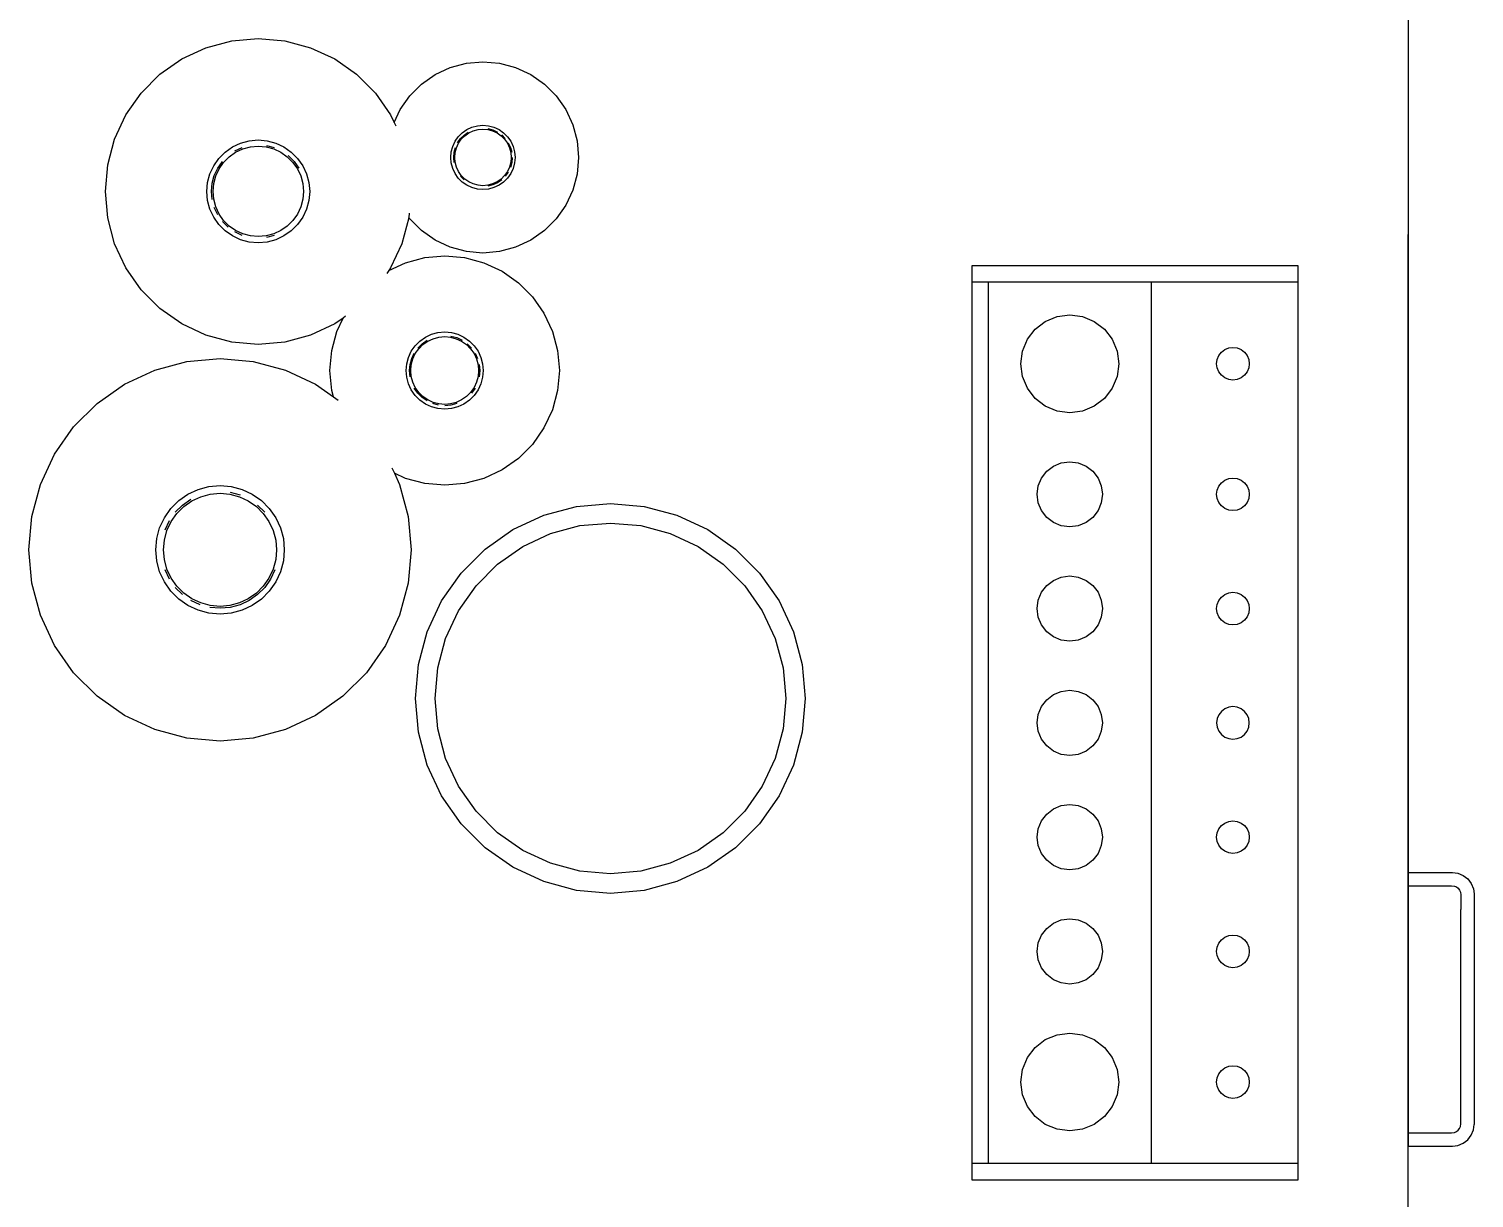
# Model space of a CAD drawing. Header units: metres. Extents: x 217 to 1422, y -179 to 129.
# Drawn here: x 1357.919 to 1358.512, y 63.75 to 64.23 of the extents above; entities that cross this region are included whole.
import ezdxf

# ---------------------------------------------------------------- set-up
doc = ezdxf.new("R2010")
doc.units = ezdxf.units.M
doc.header["$LTSCALE"] = 0.5
doc.header["$MEASUREMENT"] = 0
doc.layers.add('+1', color=255, linetype='Continuous')

# ---------------------------------------------------------------- blocks, each defined once
blk = doc.blocks.new('Chemistry Lab table pl')
at = {"layer": '+1', "transparency": 33554687}
for p, q in [((3.85638, 4.79385), (3.85728, 4.79604)), ((3.85728, 4.79604), (3.85871, 4.79791)), ((3.85871, 4.79791), (3.86057, 4.79935)), ((3.86057, 4.79935), (3.86274, 4.80026)), ((3.86274, 4.80026), (3.86489, 4.80054)), ((3.86331, 4.79458), (3.86416, 4.79494)), ((3.86416, 4.79494), (3.86525, 4.79508)), ((3.86489, 4.80054), (3.95956, 4.80054)), ((3.86525, 4.79508), (3.87133, 4.79508)), ((3.95312, 4.79503), (3.87133, 4.79503)), ((3.95921, 4.79508), (3.95312, 4.79508)), ((3.9603, 4.79494), (3.95921, 4.79508)), ((3.96171, 4.80026), (3.95956, 4.80054)), ((3.96115, 4.79458), (3.9603, 4.79494)), ((3.96388, 4.79935), (3.96171, 4.80026)), ((3.96575, 4.79791), (3.96388, 4.79935)), ((3.96718, 4.79604), (3.96575, 4.79791)), ((3.96808, 4.79385), (3.96718, 4.79604)), ((3.85609, 4.79169), (3.85638, 4.79385)), ((3.85609, 4.77344), (3.85609, 4.79169)), ((3.86152, 4.79133), (3.86166, 4.79243)), ((3.86152, 4.77344), (3.86152, 4.79133)), ((3.86166, 4.79243), (3.86201, 4.79328)), ((3.86201, 4.79328), (3.86257, 4.79402)), ((3.86257, 4.79402), (3.86331, 4.79458)), ((3.96188, 4.79402), (3.96115, 4.79458)), ((3.96244, 4.79328), (3.96188, 4.79402)), ((3.96279, 4.79243), (3.96244, 4.79328)), ((3.96294, 4.79133), (3.96279, 4.79243)), ((3.96294, 4.77344), (3.96294, 4.79133)), ((3.96836, 4.79169), (3.96808, 4.79385)), ((3.96836, 4.77344), (3.96836, 4.79169)), ((3.33486, 4.77344), (3.85609, 4.77344)), ((4.24026, 4.77344), (3.59426, 4.77344)), ((3.85609, 4.77344), (3.86152, 4.77344)), ((3.86152, 4.77344), (3.96294, 4.77344)), ((3.96294, 4.77344), (3.96836, 4.77344)), ((4.26526, 4.77344), (3.96836, 4.77344)), ((3.60708, 4.72831), (3.60708, 4.59431)), ((3.61378, 4.72831), (3.60708, 4.72831)), ((3.61378, 4.72831), (3.61378, 4.66801)), ((3.97558, 4.72831), (3.61378, 4.72831)), ((3.98228, 4.72831), (3.97558, 4.72831)), ((3.97558, 4.72831), (3.97558, 4.66801)), ((3.98228, 4.59431), (3.98228, 4.72831)), ((3.64148, 4.70486), (3.64255, 4.70625)), ((3.64255, 4.70625), (3.64393, 4.70732)), ((3.64393, 4.70732), (3.64555, 4.70798)), ((3.64555, 4.70798), (3.64728, 4.70821)), ((3.64728, 4.70821), (3.64902, 4.70798)), ((3.64902, 4.70798), (3.65063, 4.70732)), ((3.65063, 4.70732), (3.65202, 4.70625)), ((3.65202, 4.70625), (3.65309, 4.70486)), ((3.69508, 4.70486), (3.69615, 4.70625)), ((3.69615, 4.70625), (3.69753, 4.70732)), ((3.69753, 4.70732), (3.69915, 4.70798)), ((3.69915, 4.70798), (3.70088, 4.70821)), ((3.70088, 4.70821), (3.70262, 4.70798)), ((3.70262, 4.70798), (3.70423, 4.70732)), ((3.70423, 4.70732), (3.70562, 4.70625)), ((3.70562, 4.70625), (3.70669, 4.70486)), ((3.74198, 4.70486), (3.74305, 4.70625)), ((3.74305, 4.70625), (3.74443, 4.70732)), ((3.74443, 4.70732), (3.74605, 4.70798)), ((3.74605, 4.70798), (3.74778, 4.70821)), ((3.74778, 4.70821), (3.74952, 4.70798)), ((3.74952, 4.70798), (3.75113, 4.70732)), ((3.75113, 4.70732), (3.75252, 4.70625)), ((3.75252, 4.70625), (3.75359, 4.70486)), ((3.78995, 4.70625), (3.78888, 4.70486)), ((3.79133, 4.70732), (3.78995, 4.70625)), ((3.79295, 4.70798), (3.79133, 4.70732)), ((3.79468, 4.70821), (3.79295, 4.70798)), ((3.79642, 4.70798), (3.79468, 4.70821)), ((3.79803, 4.70732), (3.79642, 4.70798)), ((3.79942, 4.70625), (3.79803, 4.70732)), ((3.80049, 4.70486), (3.79942, 4.70625)), ((3.83578, 4.70486), (3.83685, 4.70625)), ((3.83685, 4.70625), (3.83823, 4.70732)), ((3.83823, 4.70732), (3.83985, 4.70798)), ((3.83985, 4.70798), (3.84158, 4.70821)), ((3.84158, 4.70821), (3.84332, 4.70798)), ((3.84332, 4.70798), (3.84493, 4.70732)), ((3.84493, 4.70732), (3.84632, 4.70625)), ((3.84632, 4.70625), (3.84739, 4.70486)), ((3.88268, 4.70486), (3.88375, 4.70625)), ((3.88375, 4.70625), (3.88513, 4.70732)), ((3.88513, 4.70732), (3.88675, 4.70798)), ((3.88675, 4.70798), (3.88848, 4.70821)), ((3.88848, 4.70821), (3.89022, 4.70798)), ((3.89022, 4.70798), (3.89183, 4.70732)), ((3.89183, 4.70732), (3.89322, 4.70625)), ((3.89322, 4.70625), (3.89429, 4.70486)), ((3.93628, 4.70486), (3.93735, 4.70625)), ((3.93735, 4.70625), (3.93873, 4.70732)), ((3.93873, 4.70732), (3.94035, 4.70798)), ((3.94035, 4.70798), (3.94208, 4.70821)), ((3.94208, 4.70821), (3.94382, 4.70798)), ((3.94382, 4.70798), (3.94543, 4.70732)), ((3.94543, 4.70732), (3.94682, 4.70625)), ((3.94682, 4.70625), (3.94789, 4.70486)), ((3.64058, 4.70151), (3.64081, 4.70325)), ((3.64081, 4.69978), (3.64058, 4.70151)), ((3.64081, 4.70325), (3.64148, 4.70486)), ((3.65309, 4.70486), (3.65376, 4.70325)), ((3.65376, 4.70325), (3.65398, 4.70151)), ((3.65398, 4.70151), (3.65376, 4.69978)), ((3.69418, 4.70151), (3.69441, 4.70325)), ((3.69441, 4.69978), (3.69418, 4.70151)), ((3.69441, 4.70325), (3.69508, 4.70486)), ((3.70669, 4.70486), (3.70736, 4.70325)), ((3.70736, 4.70325), (3.70758, 4.70151)), ((3.70758, 4.70151), (3.70736, 4.69978)), ((3.74108, 4.70151), (3.74131, 4.70325)), ((3.74131, 4.69978), (3.74108, 4.70151)), ((3.74131, 4.70325), (3.74198, 4.70486)), ((3.75359, 4.70486), (3.75426, 4.70325)), ((3.75426, 4.70325), (3.75448, 4.70151)), ((3.75448, 4.70151), (3.75426, 4.69978)), ((3.78821, 4.70325), (3.78798, 4.70151)), ((3.78798, 4.70151), (3.78821, 4.69978)), ((3.78888, 4.70486), (3.78821, 4.70325)), ((3.80116, 4.70325), (3.80049, 4.70486)), ((3.80138, 4.70151), (3.80116, 4.70325)), ((3.80116, 4.69978), (3.80138, 4.70151)), ((3.83488, 4.70151), (3.83511, 4.70325)), ((3.83511, 4.69978), (3.83488, 4.70151)), ((3.83511, 4.70325), (3.83578, 4.70486)), ((3.84739, 4.70486), (3.84806, 4.70325)), ((3.84806, 4.70325), (3.84828, 4.70151)), ((3.84828, 4.70151), (3.84806, 4.69978)), ((3.88178, 4.70151), (3.88201, 4.70325)), ((3.88201, 4.69978), (3.88178, 4.70151)), ((3.88201, 4.70325), (3.88268, 4.70486)), ((3.89429, 4.70486), (3.89496, 4.70325)), ((3.89496, 4.70325), (3.89518, 4.70151)), ((3.89518, 4.70151), (3.89496, 4.69978)), ((3.93538, 4.70151), (3.93561, 4.70325)), ((3.93561, 4.69978), (3.93538, 4.70151)), ((3.93561, 4.70325), (3.93628, 4.70486)), ((3.94789, 4.70486), (3.94856, 4.70325)), ((3.94856, 4.70325), (3.94878, 4.70151)), ((3.94878, 4.70151), (3.94856, 4.69978)), ((3.64148, 4.69816), (3.64081, 4.69978)), ((3.64255, 4.69678), (3.64148, 4.69816)), ((3.64393, 4.69571), (3.64255, 4.69678)), ((3.64555, 4.69504), (3.64393, 4.69571)), ((3.64728, 4.69481), (3.64555, 4.69504)), ((3.64902, 4.69504), (3.64728, 4.69481)), ((3.65063, 4.69571), (3.64902, 4.69504)), ((3.65202, 4.69678), (3.65063, 4.69571)), ((3.65309, 4.69816), (3.65202, 4.69678)), ((3.65376, 4.69978), (3.65309, 4.69816)), ((3.69508, 4.69816), (3.69441, 4.69978)), ((3.69615, 4.69678), (3.69508, 4.69816)), ((3.69753, 4.69571), (3.69615, 4.69678)), ((3.69915, 4.69504), (3.69753, 4.69571)), ((3.70088, 4.69481), (3.69915, 4.69504)), ((3.70262, 4.69504), (3.70088, 4.69481)), ((3.70423, 4.69571), (3.70262, 4.69504)), ((3.70562, 4.69678), (3.70423, 4.69571)), ((3.70669, 4.69816), (3.70562, 4.69678)), ((3.70736, 4.69978), (3.70669, 4.69816)), ((3.74198, 4.69816), (3.74131, 4.69978)), ((3.74305, 4.69678), (3.74198, 4.69816)), ((3.74443, 4.69571), (3.74305, 4.69678)), ((3.74605, 4.69504), (3.74443, 4.69571)), ((3.74778, 4.69481), (3.74605, 4.69504)), ((3.74952, 4.69504), (3.74778, 4.69481)), ((3.75113, 4.69571), (3.74952, 4.69504)), ((3.75252, 4.69678), (3.75113, 4.69571)), ((3.75359, 4.69816), (3.75252, 4.69678)), ((3.75426, 4.69978), (3.75359, 4.69816)), ((3.78821, 4.69978), (3.78888, 4.69816)), ((3.78888, 4.69816), (3.78995, 4.69678)), ((3.78995, 4.69678), (3.79133, 4.69571)), ((3.79133, 4.69571), (3.79295, 4.69504)), ((3.79295, 4.69504), (3.79468, 4.69481)), ((3.79468, 4.69481), (3.79642, 4.69504)), ((3.79642, 4.69504), (3.79803, 4.69571)), ((3.79803, 4.69571), (3.79942, 4.69678)), ((3.79942, 4.69678), (3.80049, 4.69816)), ((3.80049, 4.69816), (3.80116, 4.69978)), ((3.83578, 4.69816), (3.83511, 4.69978)), ((3.83685, 4.69678), (3.83578, 4.69816)), ((3.83823, 4.69571), (3.83685, 4.69678)), ((3.83985, 4.69504), (3.83823, 4.69571)), ((3.84158, 4.69481), (3.83985, 4.69504)), ((3.84332, 4.69504), (3.84158, 4.69481)), ((3.84493, 4.69571), (3.84332, 4.69504)), ((3.84632, 4.69678), (3.84493, 4.69571)), ((3.84739, 4.69816), (3.84632, 4.69678)), ((3.84806, 4.69978), (3.84739, 4.69816)), ((3.88268, 4.69816), (3.88201, 4.69978)), ((3.88375, 4.69678), (3.88268, 4.69816)), ((3.88513, 4.69571), (3.88375, 4.69678)), ((3.88675, 4.69504), (3.88513, 4.69571)), ((3.88848, 4.69481), (3.88675, 4.69504)), ((3.89022, 4.69504), (3.88848, 4.69481)), ((3.89183, 4.69571), (3.89022, 4.69504)), ((3.89322, 4.69678), (3.89183, 4.69571)), ((3.89429, 4.69816), (3.89322, 4.69678)), ((3.89496, 4.69978), (3.89429, 4.69816)), ((3.93628, 4.69816), (3.93561, 4.69978)), ((3.93735, 4.69678), (3.93628, 4.69816)), ((3.93873, 4.69571), (3.93735, 4.69678)), ((3.94035, 4.69504), (3.93873, 4.69571)), ((3.94208, 4.69481), (3.94035, 4.69504)), ((3.94382, 4.69504), (3.94208, 4.69481)), ((3.94543, 4.69571), (3.94382, 4.69504)), ((3.94682, 4.69678), (3.94543, 4.69571)), ((3.94789, 4.69816), (3.94682, 4.69678)), ((3.94856, 4.69978), (3.94789, 4.69816)), ((3.97558, 4.66801), (3.61378, 4.66801)), ((3.61378, 4.66801), (3.61378, 4.60101)), ((3.97558, 4.66801), (3.97558, 4.60101)), ((3.63723, 4.65192), (3.64208, 4.65393)), ((3.64208, 4.65393), (3.64728, 4.65461)), ((3.64728, 4.65461), (3.65249, 4.65393)), ((3.65249, 4.65393), (3.65733, 4.65192)), ((3.93203, 4.65192), (3.93688, 4.65393)), ((3.93688, 4.65393), (3.94208, 4.65461)), ((3.94208, 4.65461), (3.94729, 4.65393)), ((3.94729, 4.65393), (3.95213, 4.65192)), ((3.62988, 4.64456), (3.63307, 4.64873)), ((3.63307, 4.64873), (3.63723, 4.65192)), ((3.65733, 4.65192), (3.6615, 4.64873)), ((3.6615, 4.64873), (3.66469, 4.64456)), ((3.69418, 4.64612), (3.69742, 4.64746)), ((3.69742, 4.64746), (3.70088, 4.64791)), ((3.70088, 4.64791), (3.70435, 4.64746)), ((3.70435, 4.64746), (3.70758, 4.64612)), ((3.74108, 4.64612), (3.74432, 4.64746)), ((3.74432, 4.64746), (3.74778, 4.64791)), ((3.74778, 4.64791), (3.75125, 4.64746)), ((3.75125, 4.64746), (3.75448, 4.64612)), ((3.78798, 4.64612), (3.79122, 4.64746)), ((3.79122, 4.64746), (3.79468, 4.64791)), ((3.79468, 4.64791), (3.79815, 4.64746)), ((3.79815, 4.64746), (3.80138, 4.64612)), ((3.83488, 4.64612), (3.83812, 4.64746)), ((3.83812, 4.64746), (3.84158, 4.64791)), ((3.84158, 4.64791), (3.84505, 4.64746)), ((3.84505, 4.64746), (3.84828, 4.64612)), ((3.88178, 4.64612), (3.88502, 4.64746)), ((3.88502, 4.64746), (3.88848, 4.64791)), ((3.88848, 4.64791), (3.89195, 4.64746)), ((3.89195, 4.64746), (3.89518, 4.64612)), ((3.92468, 4.64456), (3.92787, 4.64873)), ((3.92787, 4.64873), (3.93203, 4.65192)), ((3.95213, 4.65192), (3.9563, 4.64873)), ((3.9563, 4.64873), (3.95949, 4.64456)), ((3.62787, 4.63972), (3.62988, 4.64456)), ((3.66469, 4.64456), (3.6667, 4.63972)), ((3.68794, 4.63798), (3.68928, 4.64121)), ((3.68928, 4.64121), (3.69141, 4.64399)), ((3.69141, 4.64399), (3.69418, 4.64612)), ((3.70758, 4.64612), (3.71036, 4.64399)), ((3.71036, 4.64399), (3.71249, 4.64121)), ((3.71249, 4.64121), (3.71383, 4.63798)), ((3.73484, 4.63798), (3.73618, 4.64121)), ((3.73618, 4.64121), (3.73831, 4.64399)), ((3.73831, 4.64399), (3.74108, 4.64612)), ((3.75448, 4.64612), (3.75726, 4.64399)), ((3.75726, 4.64399), (3.75939, 4.64121)), ((3.75939, 4.64121), (3.76073, 4.63798)), ((3.78174, 4.63798), (3.78308, 4.64121)), ((3.78308, 4.64121), (3.78521, 4.64399)), ((3.78521, 4.64399), (3.78798, 4.64612)), ((3.80138, 4.64612), (3.80416, 4.64399)), ((3.80416, 4.64399), (3.80629, 4.64121)), ((3.80629, 4.64121), (3.80763, 4.63798)), ((3.82864, 4.63798), (3.82998, 4.64121)), ((3.82998, 4.64121), (3.83211, 4.64399)), ((3.83211, 4.64399), (3.83488, 4.64612)), ((3.84828, 4.64612), (3.85106, 4.64399)), ((3.85106, 4.64399), (3.85319, 4.64121)), ((3.85319, 4.64121), (3.85453, 4.63798)), ((3.87554, 4.63798), (3.87688, 4.64121)), ((3.87688, 4.64121), (3.87901, 4.64399)), ((3.87901, 4.64399), (3.88178, 4.64612)), ((3.89518, 4.64612), (3.89796, 4.64399)), ((3.89796, 4.64399), (3.90009, 4.64121)), ((3.90009, 4.64121), (3.90143, 4.63798)), ((3.92267, 4.63972), (3.92468, 4.64456)), ((3.95949, 4.64456), (3.9615, 4.63972)), ((3.62718, 4.63451), (3.62787, 4.63972)), ((3.6667, 4.63972), (3.66738, 4.63451)), ((3.68748, 4.63451), (3.68794, 4.63798)), ((3.71383, 4.63798), (3.71428, 4.63451)), ((3.73438, 4.63451), (3.73484, 4.63798)), ((3.76073, 4.63798), (3.76118, 4.63451)), ((3.78128, 4.63451), (3.78174, 4.63798)), ((3.80763, 4.63798), (3.80808, 4.63451)), ((3.82818, 4.63451), (3.82864, 4.63798)), ((3.85453, 4.63798), (3.85498, 4.63451)), ((3.87508, 4.63451), (3.87554, 4.63798)), ((3.90143, 4.63798), (3.90188, 4.63451)), ((3.92198, 4.63451), (3.92267, 4.63972)), ((3.9615, 4.63972), (3.96218, 4.63451)), ((3.62787, 4.62931), (3.62718, 4.63451)), ((3.62988, 4.62446), (3.62787, 4.62931)), ((3.6667, 4.62931), (3.66469, 4.62446)), ((3.66738, 4.63451), (3.6667, 4.62931)), ((3.68794, 4.63104), (3.68748, 4.63451)), ((3.68928, 4.62781), (3.68794, 4.63104)), ((3.71383, 4.63104), (3.71249, 4.62781)), ((3.71428, 4.63451), (3.71383, 4.63104)), ((3.73484, 4.63104), (3.73438, 4.63451)), ((3.73618, 4.62781), (3.73484, 4.63104)), ((3.76073, 4.63104), (3.75939, 4.62781)), ((3.76118, 4.63451), (3.76073, 4.63104)), ((3.78174, 4.63104), (3.78128, 4.63451)), ((3.78308, 4.62781), (3.78174, 4.63104)), ((3.80763, 4.63104), (3.80629, 4.62781)), ((3.80808, 4.63451), (3.80763, 4.63104)), ((3.82864, 4.63104), (3.82818, 4.63451)), ((3.82998, 4.62781), (3.82864, 4.63104)), ((3.85453, 4.63104), (3.85319, 4.62781)), ((3.85498, 4.63451), (3.85453, 4.63104)), ((3.87554, 4.63104), (3.87508, 4.63451)), ((3.87688, 4.62781), (3.87554, 4.63104)), ((3.90143, 4.63104), (3.90009, 4.62781)), ((3.90188, 4.63451), (3.90143, 4.63104)), ((3.92267, 4.62931), (3.92198, 4.63451)), ((3.92468, 4.62446), (3.92267, 4.62931)), ((3.9615, 4.62931), (3.95949, 4.62446)), ((3.96218, 4.63451), (3.9615, 4.62931)), ((3.63307, 4.6203), (3.62988, 4.62446)), ((3.66469, 4.62446), (3.6615, 4.6203)), ((3.69141, 4.62504), (3.68928, 4.62781)), ((3.69418, 4.62291), (3.69141, 4.62504)), ((3.69742, 4.62157), (3.69418, 4.62291)), ((3.70758, 4.62291), (3.70435, 4.62157)), ((3.71036, 4.62504), (3.70758, 4.62291)), ((3.71249, 4.62781), (3.71036, 4.62504)), ((3.73831, 4.62504), (3.73618, 4.62781)), ((3.74108, 4.62291), (3.73831, 4.62504)), ((3.74432, 4.62157), (3.74108, 4.62291)), ((3.75448, 4.62291), (3.75125, 4.62157)), ((3.75726, 4.62504), (3.75448, 4.62291)), ((3.75939, 4.62781), (3.75726, 4.62504)), ((3.78521, 4.62504), (3.78308, 4.62781)), ((3.78798, 4.62291), (3.78521, 4.62504)), ((3.79122, 4.62157), (3.78798, 4.62291)), ((3.80138, 4.62291), (3.79815, 4.62157)), ((3.80416, 4.62504), (3.80138, 4.62291)), ((3.80629, 4.62781), (3.80416, 4.62504)), ((3.83211, 4.62504), (3.82998, 4.62781)), ((3.83488, 4.62291), (3.83211, 4.62504)), ((3.83812, 4.62157), (3.83488, 4.62291)), ((3.84828, 4.62291), (3.84505, 4.62157)), ((3.85106, 4.62504), (3.84828, 4.62291)), ((3.85319, 4.62781), (3.85106, 4.62504)), ((3.87901, 4.62504), (3.87688, 4.62781)), ((3.88178, 4.62291), (3.87901, 4.62504)), ((3.88502, 4.62157), (3.88178, 4.62291)), ((3.89518, 4.62291), (3.89195, 4.62157)), ((3.89796, 4.62504), (3.89518, 4.62291)), ((3.90009, 4.62781), (3.89796, 4.62504)), ((3.92787, 4.6203), (3.92468, 4.62446)), ((3.95949, 4.62446), (3.9563, 4.6203)), ((3.63723, 4.61711), (3.63307, 4.6203)), ((3.64208, 4.6151), (3.63723, 4.61711)), ((3.65733, 4.61711), (3.65249, 4.6151)), ((3.6615, 4.6203), (3.65733, 4.61711)), ((3.70088, 4.62111), (3.69742, 4.62157)), ((3.70435, 4.62157), (3.70088, 4.62111)), ((3.74778, 4.62111), (3.74432, 4.62157)), ((3.75125, 4.62157), (3.74778, 4.62111)), ((3.79468, 4.62111), (3.79122, 4.62157)), ((3.79815, 4.62157), (3.79468, 4.62111)), ((3.84158, 4.62111), (3.83812, 4.62157)), ((3.84505, 4.62157), (3.84158, 4.62111)), ((3.88848, 4.62111), (3.88502, 4.62157)), ((3.89195, 4.62157), (3.88848, 4.62111)), ((3.93203, 4.61711), (3.92787, 4.6203)), ((3.93688, 4.6151), (3.93203, 4.61711)), ((3.95213, 4.61711), (3.94729, 4.6151)), ((3.9563, 4.6203), (3.95213, 4.61711)), ((3.64728, 4.61441), (3.64208, 4.6151)), ((3.65249, 4.6151), (3.64728, 4.61441)), ((3.94208, 4.61441), (3.93688, 4.6151)), ((3.94729, 4.6151), (3.94208, 4.61441)), ((3.61378, 4.60101), (3.97558, 4.60101)), ((3.61378, 4.60101), (3.61378, 4.59431)), ((3.97558, 4.60101), (3.97558, 4.59431)), ((3.60708, 4.59431), (3.61378, 4.59431)), ((3.61378, 4.59431), (3.97558, 4.59431)), ((3.97558, 4.59431), (3.98228, 4.59431)), ((3.75729, 4.52105), (3.77076, 4.52466)), ((3.77076, 4.52466), (3.78465, 4.52587)), ((3.78465, 4.52587), (3.79854, 4.52466)), ((3.79854, 4.52466), (3.81201, 4.52105)), ((3.74465, 4.51515), (3.75729, 4.52105)), ((3.76002, 4.51353), (3.77214, 4.51678)), ((3.77214, 4.51678), (3.78465, 4.51787)), ((3.78465, 4.51787), (3.79715, 4.51678)), ((3.79715, 4.51678), (3.80927, 4.51353)), ((3.81201, 4.52105), (3.82465, 4.51515)), ((3.73322, 4.50716), (3.74465, 4.51515)), ((3.74865, 4.50823), (3.76002, 4.51353)), ((3.80927, 4.51353), (3.82065, 4.50823)), ((3.82465, 4.51515), (3.83607, 4.50716)), ((3.72336, 4.4973), (3.73322, 4.50716)), ((3.73837, 4.50103), (3.74865, 4.50823)), ((3.82065, 4.50823), (3.83093, 4.50103)), ((3.83607, 4.50716), (3.84593, 4.4973)), ((3.72949, 4.49215), (3.73837, 4.50103)), ((3.83093, 4.50103), (3.8398, 4.49215)), ((3.71537, 4.48587), (3.72336, 4.4973)), ((3.84593, 4.4973), (3.85393, 4.48587)), ((3.72229, 4.48187), (3.72949, 4.49215)), ((3.8398, 4.49215), (3.847, 4.48187)), ((3.70947, 4.47323), (3.71537, 4.48587)), ((3.71699, 4.4705), (3.72229, 4.48187)), ((3.847, 4.48187), (3.8523, 4.4705)), ((3.85393, 4.48587), (3.85982, 4.47323)), ((3.70586, 4.45976), (3.70947, 4.47323)), ((3.71374, 4.45838), (3.71699, 4.4705)), ((3.8523, 4.4705), (3.85555, 4.45838)), ((3.85982, 4.47323), (3.86343, 4.45976)), ((3.70465, 4.44587), (3.70586, 4.45976)), ((3.71265, 4.44587), (3.71374, 4.45838)), ((3.85555, 4.45838), (3.85665, 4.44587)), ((3.86343, 4.45976), (3.86465, 4.44587)), ((3.70586, 4.43198), (3.70465, 4.44587)), ((3.71374, 4.43337), (3.71265, 4.44587)), ((3.85665, 4.44587), (3.85555, 4.43337)), ((3.86465, 4.44587), (3.86343, 4.43198)), ((3.71699, 4.42125), (3.71374, 4.43337)), ((3.85555, 4.43337), (3.8523, 4.42125)), ((3.53738, 4.42361), (3.54298, 4.42753)), ((3.54298, 4.42753), (3.54918, 4.43042)), ((3.54918, 4.43042), (3.55578, 4.43219)), ((3.55578, 4.43219), (3.5626, 4.43279)), ((3.5626, 4.43279), (3.56941, 4.43219)), ((3.56941, 4.43219), (3.57602, 4.43042)), ((3.57602, 4.43042), (3.58222, 4.42753)), ((3.58222, 4.42753), (3.58782, 4.42361)), ((3.70947, 4.41851), (3.70586, 4.43198)), ((3.86343, 4.43198), (3.85982, 4.41851)), ((3.53254, 4.41877), (3.53738, 4.42361)), ((3.58782, 4.42361), (3.59266, 4.41877)), ((3.62655, 4.41862), (3.63399, 4.42209)), ((3.63399, 4.42209), (3.64191, 4.42421)), ((3.64191, 4.42421), (3.65009, 4.42493)), ((3.65009, 4.42493), (3.65827, 4.42421)), ((3.65827, 4.42421), (3.6662, 4.42209)), ((3.6662, 4.42209), (3.67363, 4.41862)), ((3.72229, 4.40987), (3.71699, 4.42125)), ((3.8523, 4.42125), (3.847, 4.40987)), ((3.52862, 4.41317), (3.53254, 4.41877)), ((3.59266, 4.41877), (3.59658, 4.41317)), ((3.61982, 4.41391), (3.62655, 4.41862)), ((3.67363, 4.41862), (3.68036, 4.41391)), ((3.71537, 4.40587), (3.70947, 4.41851)), ((3.85982, 4.41851), (3.85393, 4.40587)), ((3.52573, 4.40697), (3.52862, 4.41317)), ((3.59658, 4.41317), (3.59947, 4.40697)), ((3.61402, 4.40811), (3.61982, 4.41391)), ((3.68036, 4.41391), (3.68616, 4.40811)), ((3.72949, 4.39959), (3.72229, 4.40987)), ((3.847, 4.40987), (3.8398, 4.39959)), ((3.52395, 4.40036), (3.52573, 4.40697)), ((3.55249, 4.40204), (3.55411, 4.40366)), ((3.55411, 4.40366), (3.556, 4.40498)), ((3.55514, 4.40244), (3.5568, 4.4036)), ((3.556, 4.40498), (3.55808, 4.40595)), ((3.5566, 4.40394), (3.55849, 4.40483)), ((3.5568, 4.4036), (3.55863, 4.40445)), ((3.55808, 4.40595), (3.56031, 4.40655)), ((3.55849, 4.40483), (3.56051, 4.40537)), ((3.55863, 4.40445), (3.56058, 4.40497)), ((3.56031, 4.40655), (3.5626, 4.40675)), ((3.56058, 4.40497), (3.5626, 4.40515)), ((3.5626, 4.40675), (3.56489, 4.40655)), ((3.5626, 4.40555), (3.56468, 4.40537)), ((3.5626, 4.40515), (3.56461, 4.40497)), ((3.56461, 4.40497), (3.56657, 4.40445)), ((3.56468, 4.40537), (3.5667, 4.40483)), ((3.56489, 4.40655), (3.56711, 4.40595)), ((3.56657, 4.40445), (3.5684, 4.4036)), ((3.56711, 4.40595), (3.5692, 4.40498)), ((3.5684, 4.4036), (3.57005, 4.40244)), ((3.5686, 4.40394), (3.57031, 4.40274)), ((3.5692, 4.40498), (3.57108, 4.40366)), ((3.57108, 4.40366), (3.57271, 4.40204)), ((3.59947, 4.40697), (3.60124, 4.40036)), ((3.60931, 4.40138), (3.61402, 4.40811)), ((3.68616, 4.40811), (3.69087, 4.40138)), ((3.72336, 4.39445), (3.71537, 4.40587)), ((3.85393, 4.40587), (3.84593, 4.39445)), ((3.52336, 4.39355), (3.52395, 4.40036)), ((3.5496, 4.39584), (3.55019, 4.39807)), ((3.55019, 4.39807), (3.55117, 4.40015)), ((3.55078, 4.39563), (3.55132, 4.39765)), ((3.55117, 4.40015), (3.55249, 4.40204)), ((3.55117, 4.39556), (3.5517, 4.39752)), ((3.55132, 4.39765), (3.55221, 4.39955)), ((3.5517, 4.39752), (3.55255, 4.39935)), ((3.55255, 4.39935), (3.55371, 4.40101)), ((3.5534, 4.40126), (3.55488, 4.40274)), ((3.55371, 4.40101), (3.55514, 4.40244)), ((3.57005, 4.40244), (3.57148, 4.40101)), ((3.57148, 4.40101), (3.57264, 4.39935)), ((3.57179, 4.40126), (3.57299, 4.39955)), ((3.57264, 4.39935), (3.5735, 4.39752)), ((3.57271, 4.40204), (3.57403, 4.40015)), ((3.57299, 4.39955), (3.57387, 4.39765)), ((3.5735, 4.39752), (3.57402, 4.39556)), ((3.57387, 4.39765), (3.57442, 4.39563)), ((3.57403, 4.40015), (3.575, 4.39807)), ((3.575, 4.39807), (3.5756, 4.39584)), ((3.60124, 4.40036), (3.60184, 4.39355)), ((3.60584, 4.39395), (3.60931, 4.40138)), ((3.69087, 4.40138), (3.69434, 4.39395)), ((3.73837, 4.39072), (3.72949, 4.39959)), ((3.8398, 4.39959), (3.83093, 4.39072)), ((3.52395, 4.38674), (3.52336, 4.39355)), ((3.5494, 4.39355), (3.5496, 4.39584)), ((3.5496, 4.39126), (3.5494, 4.39355)), ((3.551, 4.39355), (3.55117, 4.39556)), ((3.55117, 4.39154), (3.551, 4.39355)), ((3.5517, 4.38958), (3.55117, 4.39154)), ((3.57402, 4.39154), (3.5735, 4.38958)), ((3.57402, 4.39556), (3.5742, 4.39355)), ((3.5742, 4.39355), (3.57402, 4.39154)), ((3.5756, 4.39584), (3.5758, 4.39355)), ((3.5758, 4.39355), (3.5756, 4.39126)), ((3.60184, 4.39355), (3.60124, 4.38674)), ((3.60372, 4.38602), (3.60584, 4.39395)), ((3.63991, 4.38997), (3.64217, 4.39156)), ((3.64217, 4.39156), (3.64467, 4.39273)), ((3.64289, 4.39031), (3.64517, 4.39137)), ((3.64467, 4.39273), (3.64734, 4.39344)), ((3.64533, 4.39092), (3.64767, 4.39155)), ((3.64734, 4.39344), (3.65009, 4.39368)), ((3.64759, 4.39202), (3.65009, 4.39224)), ((3.64767, 4.39155), (3.65009, 4.39176)), ((3.65009, 4.39368), (3.65284, 4.39344)), ((3.65009, 4.39224), (3.65259, 4.39202)), ((3.65009, 4.39176), (3.65251, 4.39155)), ((3.65251, 4.39155), (3.65485, 4.39092)), ((3.65284, 4.39344), (3.65551, 4.39273)), ((3.65551, 4.39273), (3.65801, 4.39156)), ((3.65801, 4.39156), (3.66027, 4.38997)), ((3.69434, 4.39395), (3.69646, 4.38602)), ((3.73322, 4.38459), (3.72336, 4.39445)), ((3.84593, 4.39445), (3.83607, 4.38459)), ((3.52573, 4.38013), (3.52395, 4.38674)), ((3.55019, 4.38904), (3.5496, 4.39126)), ((3.55117, 4.38695), (3.55019, 4.38904)), ((3.55249, 4.38507), (3.55117, 4.38695)), ((3.55255, 4.38775), (3.5517, 4.38958)), ((3.55341, 4.38584), (3.55221, 4.38755)), ((3.55371, 4.38609), (3.55255, 4.38775)), ((3.55488, 4.38436), (3.55341, 4.38584)), ((3.55514, 4.38466), (3.55371, 4.38609)), ((3.57148, 4.38609), (3.57005, 4.38466)), ((3.57179, 4.38584), (3.57031, 4.38436)), ((3.57264, 4.38775), (3.57148, 4.38609)), ((3.5735, 4.38958), (3.57264, 4.38775)), ((3.57403, 4.38695), (3.57271, 4.38507)), ((3.575, 4.38904), (3.57403, 4.38695)), ((3.5756, 4.39126), (3.575, 4.38904)), ((3.60124, 4.38674), (3.59947, 4.38013)), ((3.603, 4.37784), (3.60372, 4.38602)), ((3.63521, 4.38326), (3.63637, 4.38576)), ((3.63637, 4.38576), (3.63796, 4.38802)), ((3.63796, 4.38802), (3.63991, 4.38997)), ((3.63804, 4.3848), (3.63943, 4.38679)), ((3.63906, 4.3871), (3.64083, 4.38887)), ((3.63943, 4.38679), (3.64114, 4.3885)), ((3.64114, 4.3885), (3.64313, 4.3899)), ((3.64313, 4.3899), (3.64533, 4.39092)), ((3.65485, 4.39092), (3.65705, 4.3899)), ((3.65705, 4.3899), (3.65904, 4.3885)), ((3.65729, 4.39031), (3.65935, 4.38887)), ((3.65904, 4.3885), (3.66075, 4.38679)), ((3.66027, 4.38997), (3.66222, 4.38802)), ((3.66075, 4.38679), (3.66215, 4.3848)), ((3.66222, 4.38802), (3.66381, 4.38576)), ((3.66381, 4.38576), (3.66498, 4.38326)), ((3.69646, 4.38602), (3.69718, 4.37784)), ((3.74865, 4.38352), (3.73837, 4.39072)), ((3.83093, 4.39072), (3.82065, 4.38352)), ((3.52862, 4.37393), (3.52573, 4.38013)), ((3.55411, 4.38344), (3.55249, 4.38507)), ((3.556, 4.38212), (3.55411, 4.38344)), ((3.5566, 4.38316), (3.55488, 4.38436)), ((3.5568, 4.3835), (3.55514, 4.38466)), ((3.55808, 4.38115), (3.556, 4.38212)), ((3.55863, 4.38265), (3.5568, 4.3835)), ((3.56031, 4.38055), (3.55808, 4.38115)), ((3.56051, 4.38173), (3.55849, 4.38227)), ((3.56058, 4.38213), (3.55863, 4.38265)), ((3.5626, 4.38035), (3.56031, 4.38055)), ((3.5626, 4.38155), (3.56051, 4.38173)), ((3.5626, 4.38195), (3.56058, 4.38213)), ((3.56461, 4.38213), (3.5626, 4.38195)), ((3.56468, 4.38173), (3.5626, 4.38155)), ((3.56489, 4.38055), (3.5626, 4.38035)), ((3.56657, 4.38265), (3.56461, 4.38213)), ((3.56711, 4.38115), (3.56489, 4.38055)), ((3.5684, 4.3835), (3.56657, 4.38265)), ((3.5692, 4.38212), (3.56711, 4.38115)), ((3.57005, 4.38466), (3.5684, 4.3835)), ((3.57108, 4.38344), (3.5692, 4.38212)), ((3.57271, 4.38507), (3.57108, 4.38344)), ((3.59947, 4.38013), (3.59658, 4.37393)), ((3.63425, 4.37784), (3.63449, 4.38059)), ((3.63449, 4.38059), (3.63521, 4.38326)), ((3.63591, 4.38034), (3.63656, 4.38277)), ((3.63617, 4.37784), (3.63638, 4.38026)), ((3.63638, 4.38026), (3.63701, 4.3826)), ((3.63656, 4.38277), (3.63762, 4.38504)), ((3.63701, 4.3826), (3.63804, 4.3848)), ((3.66215, 4.3848), (3.66317, 4.3826)), ((3.66317, 4.3826), (3.6638, 4.38026)), ((3.66362, 4.38277), (3.66427, 4.38034)), ((3.6638, 4.38026), (3.66401, 4.37784)), ((3.66427, 4.38034), (3.66449, 4.37784)), ((3.66498, 4.38326), (3.66569, 4.38059)), ((3.66569, 4.38059), (3.66593, 4.37784)), ((3.74465, 4.37659), (3.73322, 4.38459)), ((3.76002, 4.37821), (3.74865, 4.38352)), ((3.82065, 4.38352), (3.80927, 4.37821)), ((3.83607, 4.38459), (3.82465, 4.37659)), ((3.53254, 4.36833), (3.52862, 4.37393)), ((3.59658, 4.37393), (3.59266, 4.36833)), ((3.60372, 4.36966), (3.603, 4.37784)), ((3.63449, 4.37509), (3.63425, 4.37784)), ((3.63521, 4.37242), (3.63449, 4.37509)), ((3.63638, 4.37542), (3.63617, 4.37784)), ((3.63701, 4.37308), (3.63638, 4.37542)), ((3.6638, 4.37542), (3.66317, 4.37308)), ((3.66427, 4.37534), (3.66362, 4.37292)), ((3.66401, 4.37784), (3.6638, 4.37542)), ((3.66569, 4.37509), (3.66498, 4.37242)), ((3.66593, 4.37784), (3.66569, 4.37509)), ((3.69718, 4.37784), (3.69646, 4.36966)), ((3.75729, 4.3707), (3.74465, 4.37659)), ((3.77214, 4.37497), (3.76002, 4.37821)), ((3.78465, 4.37387), (3.77214, 4.37497)), ((3.79715, 4.37497), (3.78465, 4.37387)), ((3.80927, 4.37821), (3.79715, 4.37497)), ((3.82465, 4.37659), (3.81201, 4.3707)), ((3.53738, 4.36349), (3.53254, 4.36833)), ((3.59266, 4.36833), (3.58782, 4.36349)), ((3.60584, 4.36174), (3.60372, 4.36966)), ((3.63637, 4.36992), (3.63521, 4.37242)), ((3.63796, 4.36766), (3.63637, 4.36992)), ((3.63804, 4.37088), (3.63701, 4.37308)), ((3.63906, 4.36858), (3.63762, 4.37064)), ((3.63991, 4.36571), (3.63796, 4.36766)), ((3.63943, 4.36889), (3.63804, 4.37088)), ((3.64083, 4.36681), (3.63906, 4.36858)), ((3.64114, 4.36718), (3.63943, 4.36889)), ((3.66075, 4.36889), (3.65904, 4.36718)), ((3.66112, 4.36858), (3.65935, 4.36681)), ((3.66222, 4.36766), (3.66027, 4.36571)), ((3.66215, 4.37088), (3.66075, 4.36889)), ((3.66256, 4.37064), (3.66112, 4.36858)), ((3.66317, 4.37308), (3.66215, 4.37088)), ((3.66381, 4.36992), (3.66222, 4.36766)), ((3.66498, 4.37242), (3.66381, 4.36992)), ((3.69646, 4.36966), (3.69434, 4.36174)), ((3.77076, 4.36709), (3.75729, 4.3707)), ((3.81201, 4.3707), (3.79854, 4.36709)), ((3.54298, 4.35957), (3.53738, 4.36349)), ((3.58552, 4.36329), (3.58731, 4.36314)), ((3.58782, 4.36349), (3.58731, 4.36314)), ((3.58731, 4.36314), (3.58746, 4.36312)), ((3.58746, 4.36312), (3.59803, 4.36029)), ((3.60902, 4.35491), (3.60584, 4.36174)), ((3.64217, 4.36412), (3.63991, 4.36571)), ((3.64313, 4.36579), (3.64114, 4.36718)), ((3.64467, 4.36296), (3.64217, 4.36412)), ((3.64517, 4.36431), (3.64289, 4.36537)), ((3.64533, 4.36476), (3.64313, 4.36579)), ((3.64734, 4.36224), (3.64467, 4.36296)), ((3.64759, 4.36366), (3.64517, 4.36431)), ((3.64767, 4.36413), (3.64533, 4.36476)), ((3.65009, 4.362), (3.64734, 4.36224)), ((3.65009, 4.36344), (3.64759, 4.36366)), ((3.65009, 4.36392), (3.64767, 4.36413)), ((3.65251, 4.36413), (3.65009, 4.36392)), ((3.65259, 4.36366), (3.65009, 4.36344)), ((3.65284, 4.36224), (3.65009, 4.362)), ((3.65485, 4.36476), (3.65251, 4.36413)), ((3.65551, 4.36296), (3.65284, 4.36224)), ((3.65705, 4.36579), (3.65485, 4.36476)), ((3.65801, 4.36412), (3.65551, 4.36296)), ((3.65904, 4.36718), (3.65705, 4.36579)), ((3.65935, 4.36681), (3.65729, 4.36537)), ((3.66027, 4.36571), (3.65801, 4.36412)), ((3.69434, 4.36174), (3.69222, 4.3572)), ((3.69682, 4.35934), (3.71003, 4.36288)), ((3.71003, 4.36288), (3.72366, 4.36408)), ((3.72366, 4.36408), (3.73728, 4.36288)), ((3.73728, 4.36288), (3.7505, 4.35934)), ((3.78465, 4.36587), (3.77076, 4.36709)), ((3.79854, 4.36709), (3.78465, 4.36587)), ((3.54826, 4.35711), (3.54298, 4.35957)), ((3.54517, 4.35566), (3.54826, 4.35711)), ((3.54826, 4.35711), (3.54964, 4.35775)), ((3.59803, 4.36029), (3.60795, 4.35566)), ((3.68999, 4.35616), (3.69222, 4.3572)), ((3.69222, 4.3572), (3.69682, 4.35934)), ((3.7505, 4.35934), (3.7629, 4.35356)), ((3.53621, 4.34939), (3.54517, 4.35566)), ((3.60795, 4.35566), (3.60902, 4.35491)), ((3.60902, 4.35491), (3.60989, 4.35431)), ((3.60989, 4.35431), (3.60973, 4.35454)), ((3.60989, 4.35431), (3.6102, 4.35409)), ((3.7629, 4.35356), (3.7741, 4.34572)), ((3.52847, 4.34165), (3.53621, 4.34939)), ((3.7741, 4.34572), (3.78377, 4.33604)), ((3.52219, 4.33268), (3.52847, 4.34165)), ((3.51756, 4.32277), (3.52219, 4.33268)), ((3.62781, 4.33714), (3.62851, 4.33615)), ((3.63399, 4.33359), (3.62851, 4.33615)), ((3.62851, 4.33615), (3.63093, 4.33268)), ((3.63093, 4.33268), (3.63556, 4.32277)), ((3.64191, 4.33147), (3.63399, 4.33359)), ((3.65569, 4.32484), (3.66081, 4.33215)), ((3.66081, 4.33215), (3.65827, 4.33147)), ((3.66081, 4.33215), (3.66223, 4.33417)), ((3.78377, 4.33604), (3.79162, 4.32484)), ((3.65009, 4.33075), (3.64191, 4.33147)), ((3.65827, 4.33147), (3.65009, 4.33075)), ((3.51473, 4.3122), (3.51756, 4.32277)), ((3.566, 4.31958), (3.56934, 4.32114)), ((3.56934, 4.32114), (3.57289, 4.32209)), ((3.57289, 4.32209), (3.57656, 4.32241)), ((3.57656, 4.32241), (3.58023, 4.32209)), ((3.58023, 4.32209), (3.58378, 4.32114)), ((3.58378, 4.32114), (3.58712, 4.31958)), ((3.63556, 4.32277), (3.63839, 4.3122)), ((3.64991, 4.31244), (3.65569, 4.32484)), ((3.79162, 4.32484), (3.7974, 4.31244)), ((3.55827, 4.31185), (3.56038, 4.31487)), ((3.56038, 4.31487), (3.56299, 4.31747)), ((3.56185, 4.31364), (3.56422, 4.316)), ((3.56234, 4.31322), (3.56463, 4.31551)), ((3.56299, 4.31747), (3.566, 4.31958)), ((3.56422, 4.316), (3.56696, 4.31792)), ((3.56463, 4.31551), (3.56728, 4.31737)), ((3.56728, 4.31737), (3.57021, 4.31873)), ((3.57021, 4.31873), (3.57334, 4.31957)), ((3.57334, 4.31957), (3.57656, 4.31985)), ((3.57656, 4.31985), (3.57978, 4.31957)), ((3.57978, 4.31957), (3.58291, 4.31873)), ((3.58291, 4.31873), (3.58584, 4.31737)), ((3.58584, 4.31737), (3.58849, 4.31551)), ((3.58712, 4.31958), (3.59014, 4.31747)), ((3.58849, 4.31551), (3.59078, 4.31322)), ((3.59014, 4.31747), (3.59274, 4.31487)), ((3.59274, 4.31487), (3.59485, 4.31185)), ((3.51378, 4.30129), (3.51473, 4.3122)), ((3.55576, 4.30496), (3.55671, 4.30852)), ((3.55671, 4.30852), (3.55827, 4.31185)), ((3.55912, 4.30764), (3.56049, 4.31057)), ((3.56049, 4.31057), (3.56234, 4.31322)), ((3.59078, 4.31322), (3.59263, 4.31057)), ((3.59263, 4.31057), (3.594, 4.30764)), ((3.59485, 4.31185), (3.59641, 4.30852)), ((3.59641, 4.30852), (3.59736, 4.30496)), ((3.63839, 4.3122), (3.63934, 4.30129)), ((3.64637, 4.29923), (3.64991, 4.31244)), ((3.70669, 4.30582), (3.71046, 4.30846)), ((3.71046, 4.30846), (3.71463, 4.31041)), ((3.71463, 4.31041), (3.71907, 4.3116)), ((3.71572, 4.3074), (3.71963, 4.30845)), ((3.71907, 4.3116), (3.72366, 4.312)), ((3.71963, 4.30845), (3.72366, 4.3088)), ((3.72366, 4.312), (3.72824, 4.3116)), ((3.72366, 4.3088), (3.72769, 4.30845)), ((3.72769, 4.30845), (3.73159, 4.3074)), ((3.72824, 4.3116), (3.73269, 4.31041)), ((3.73269, 4.31041), (3.73686, 4.30846)), ((3.73686, 4.30846), (3.74063, 4.30582)), ((3.7974, 4.31244), (3.80094, 4.29923)), ((3.55544, 4.30129), (3.55576, 4.30496)), ((3.55765, 4.30463), (3.55852, 4.30786)), ((3.558, 4.30129), (3.55828, 4.30452)), ((3.55828, 4.30452), (3.55912, 4.30764)), ((3.594, 4.30764), (3.59484, 4.30452)), ((3.5946, 4.30786), (3.59547, 4.30463)), ((3.59484, 4.30452), (3.59512, 4.30129)), ((3.59736, 4.30496), (3.59768, 4.30129)), ((3.70079, 4.2988), (3.70343, 4.30257)), ((3.70343, 4.30257), (3.70669, 4.30582)), ((3.70527, 4.30102), (3.70823, 4.30398)), ((3.70588, 4.30051), (3.70874, 4.30337)), ((3.70874, 4.30337), (3.71206, 4.30569)), ((3.71206, 4.30569), (3.71572, 4.3074)), ((3.73159, 4.3074), (3.73526, 4.30569)), ((3.73187, 4.30815), (3.73566, 4.30638)), ((3.73526, 4.30569), (3.73857, 4.30337)), ((3.73566, 4.30638), (3.73908, 4.30398)), ((3.73857, 4.30337), (3.74143, 4.30051)), ((3.73908, 4.30398), (3.74204, 4.30102)), ((3.74063, 4.30582), (3.74388, 4.30257)), ((3.74388, 4.30257), (3.74652, 4.2988)), ((3.51473, 4.29039), (3.51378, 4.30129)), ((3.55576, 4.29763), (3.55544, 4.30129)), ((3.55671, 4.29407), (3.55576, 4.29763)), ((3.55828, 4.29807), (3.558, 4.30129)), ((3.55912, 4.29495), (3.55828, 4.29807)), ((3.59484, 4.29807), (3.594, 4.29495)), ((3.59512, 4.30129), (3.59484, 4.29807)), ((3.59736, 4.29763), (3.59641, 4.29407)), ((3.59768, 4.30129), (3.59736, 4.29763)), ((3.63934, 4.30129), (3.63839, 4.29039)), ((3.64518, 4.2856), (3.64637, 4.29923)), ((3.69885, 4.29463), (3.70079, 4.2988)), ((3.70186, 4.29353), (3.70357, 4.2972)), ((3.70357, 4.2972), (3.70588, 4.30051)), ((3.74143, 4.30051), (3.74375, 4.2972)), ((3.74204, 4.30102), (3.74444, 4.2976)), ((3.74375, 4.2972), (3.74546, 4.29353)), ((3.74444, 4.2976), (3.74621, 4.29381)), ((3.74652, 4.2988), (3.74846, 4.29463)), ((3.80094, 4.29923), (3.80213, 4.2856)), ((3.55827, 4.29073), (3.55671, 4.29407)), ((3.56038, 4.28772), (3.55827, 4.29073)), ((3.55993, 4.29169), (3.55852, 4.29473)), ((3.56049, 4.29201), (3.55912, 4.29495)), ((3.56234, 4.28936), (3.56049, 4.29201)), ((3.59263, 4.29201), (3.59078, 4.28936)), ((3.594, 4.29495), (3.59263, 4.29201)), ((3.59485, 4.29073), (3.59274, 4.28772)), ((3.5946, 4.29473), (3.59319, 4.29169)), ((3.59641, 4.29407), (3.59485, 4.29073)), ((3.69766, 4.29018), (3.69885, 4.29463)), ((3.70002, 4.28977), (3.7011, 4.29381)), ((3.70081, 4.28963), (3.70186, 4.29353)), ((3.74546, 4.29353), (3.7465, 4.28963)), ((3.74621, 4.29381), (3.74729, 4.28977)), ((3.74846, 4.29463), (3.74966, 4.29018)), ((3.51756, 4.27982), (3.51473, 4.29039)), ((3.56299, 4.28511), (3.56038, 4.28772)), ((3.56463, 4.28708), (3.56234, 4.28936)), ((3.566, 4.283), (3.56299, 4.28511)), ((3.56696, 4.28467), (3.56422, 4.28659)), ((3.56728, 4.28522), (3.56463, 4.28708)), ((3.56999, 4.28325), (3.56696, 4.28467)), ((3.57021, 4.28385), (3.56728, 4.28522)), ((3.58584, 4.28522), (3.58291, 4.28385)), ((3.58616, 4.28467), (3.58313, 4.28325)), ((3.58849, 4.28708), (3.58584, 4.28522)), ((3.59014, 4.28511), (3.58712, 4.283)), ((3.59078, 4.28936), (3.58849, 4.28708)), ((3.59127, 4.28895), (3.5889, 4.28659)), ((3.59274, 4.28772), (3.59014, 4.28511)), ((3.63839, 4.29039), (3.63556, 4.27982)), ((3.64637, 4.27197), (3.64518, 4.2856)), ((3.69726, 4.2856), (3.69766, 4.29018)), ((3.69766, 4.28101), (3.69726, 4.2856)), ((3.70046, 4.2856), (3.70081, 4.28963)), ((3.70081, 4.28157), (3.70046, 4.2856)), ((3.7465, 4.28963), (3.74686, 4.2856)), ((3.74686, 4.2856), (3.7465, 4.28157)), ((3.74729, 4.28977), (3.74766, 4.2856)), ((3.74766, 4.2856), (3.74729, 4.28143)), ((3.74966, 4.29018), (3.75006, 4.2856)), ((3.75006, 4.2856), (3.74966, 4.28101)), ((3.80213, 4.2856), (3.80094, 4.27197)), ((3.52219, 4.2699), (3.51756, 4.27982)), ((3.56934, 4.28145), (3.566, 4.283)), ((3.57289, 4.28049), (3.56934, 4.28145)), ((3.57323, 4.28239), (3.56999, 4.28325)), ((3.57334, 4.28302), (3.57021, 4.28385)), ((3.57656, 4.28017), (3.57289, 4.28049)), ((3.57656, 4.28209), (3.57323, 4.28239)), ((3.57656, 4.28273), (3.57334, 4.28302)), ((3.57978, 4.28302), (3.57656, 4.28273)), ((3.5799, 4.28239), (3.57656, 4.28209)), ((3.58023, 4.28049), (3.57656, 4.28017)), ((3.58291, 4.28385), (3.57978, 4.28302)), ((3.58378, 4.28145), (3.58023, 4.28049)), ((3.58712, 4.283), (3.58378, 4.28145)), ((3.63556, 4.27982), (3.63093, 4.2699)), ((3.69885, 4.27657), (3.69766, 4.28101)), ((3.70186, 4.27766), (3.70081, 4.28157)), ((3.7465, 4.28157), (3.74546, 4.27766)), ((3.74966, 4.28101), (3.74846, 4.27657)), ((3.70079, 4.2724), (3.69885, 4.27657)), ((3.70357, 4.274), (3.70186, 4.27766)), ((3.70527, 4.27017), (3.70287, 4.2736)), ((3.70588, 4.27069), (3.70357, 4.274)), ((3.74375, 4.274), (3.74143, 4.27069)), ((3.74546, 4.27766), (3.74375, 4.274)), ((3.74621, 4.27739), (3.74444, 4.2736)), ((3.74846, 4.27657), (3.74652, 4.2724)), ((3.52847, 4.26094), (3.52219, 4.2699)), ((3.63093, 4.2699), (3.62466, 4.26094)), ((3.64991, 4.25876), (3.64637, 4.27197)), ((3.70343, 4.26863), (3.70079, 4.2724)), ((3.70669, 4.26537), (3.70343, 4.26863)), ((3.70823, 4.26721), (3.70527, 4.27017)), ((3.70874, 4.26783), (3.70588, 4.27069)), ((3.71206, 4.26551), (3.70874, 4.26783)), ((3.73857, 4.26783), (3.73526, 4.26551)), ((3.74143, 4.27069), (3.73857, 4.26783)), ((3.74204, 4.27017), (3.73908, 4.26721)), ((3.74388, 4.26863), (3.74063, 4.26537)), ((3.74652, 4.2724), (3.74388, 4.26863)), ((3.80094, 4.27197), (3.7974, 4.25876)), ((3.53621, 4.2532), (3.52847, 4.26094)), ((3.62466, 4.26094), (3.61692, 4.2532)), ((3.71046, 4.26273), (3.70669, 4.26537)), ((3.71463, 4.26079), (3.71046, 4.26273)), ((3.71545, 4.26305), (3.71166, 4.26481)), ((3.71572, 4.2638), (3.71206, 4.26551)), ((3.71907, 4.2596), (3.71463, 4.26079)), ((3.71963, 4.26275), (3.71572, 4.2638)), ((3.72366, 4.2624), (3.71963, 4.26275)), ((3.72769, 4.26275), (3.72366, 4.2624)), ((3.73159, 4.2638), (3.72769, 4.26275)), ((3.73269, 4.26079), (3.72824, 4.2596)), ((3.73526, 4.26551), (3.73159, 4.2638)), ((3.73566, 4.26481), (3.73187, 4.26305)), ((3.73686, 4.26273), (3.73269, 4.26079)), ((3.74063, 4.26537), (3.73686, 4.26273)), ((3.65569, 4.24636), (3.64991, 4.25876)), ((3.72366, 4.2592), (3.71907, 4.2596)), ((3.72824, 4.2596), (3.72366, 4.2592)), ((3.7974, 4.25876), (3.79162, 4.24636)), ((3.54517, 4.24692), (3.53621, 4.2532)), ((3.61692, 4.2532), (3.60795, 4.24692)), ((3.55509, 4.2423), (3.54517, 4.24692)), ((3.60795, 4.24692), (3.59803, 4.2423)), ((3.66354, 4.23515), (3.65569, 4.24636)), ((3.79162, 4.24636), (3.78377, 4.23515)), ((3.56566, 4.23946), (3.55509, 4.2423)), ((3.57656, 4.23851), (3.56566, 4.23946)), ((3.58746, 4.23946), (3.57656, 4.23851)), ((3.59803, 4.2423), (3.58746, 4.23946)), ((3.67321, 4.22548), (3.66354, 4.23515)), ((3.78377, 4.23515), (3.7741, 4.22548)), ((3.68442, 4.21763), (3.67321, 4.22548)), ((3.7741, 4.22548), (3.7629, 4.21763)), ((3.69682, 4.21185), (3.68442, 4.21763)), ((3.7629, 4.21763), (3.7505, 4.21185)), ((3.71003, 4.20831), (3.69682, 4.21185)), ((3.72366, 4.20712), (3.71003, 4.20831)), ((3.73728, 4.20831), (3.72366, 4.20712)), ((3.7505, 4.21185), (3.73728, 4.20831))]:
    blk.add_line(p, q, dxfattribs=at)
blk = doc.blocks.new('PLAN FF')
at = {"layer": '+1', "transparency": 33554687, "rotation": 269.9999999999999}
blk.add_blockref('Chemistry Lab table pl', (1353.7115, 67.73995), dxfattribs=at)

msp = doc.modelspace()

# ---------------------------------------------------------------- block references
at = {"transparency": 33554687}
msp.add_blockref('PLAN FF', (0, 0), dxfattribs=at)

doc.saveas('drawing.dxf')
